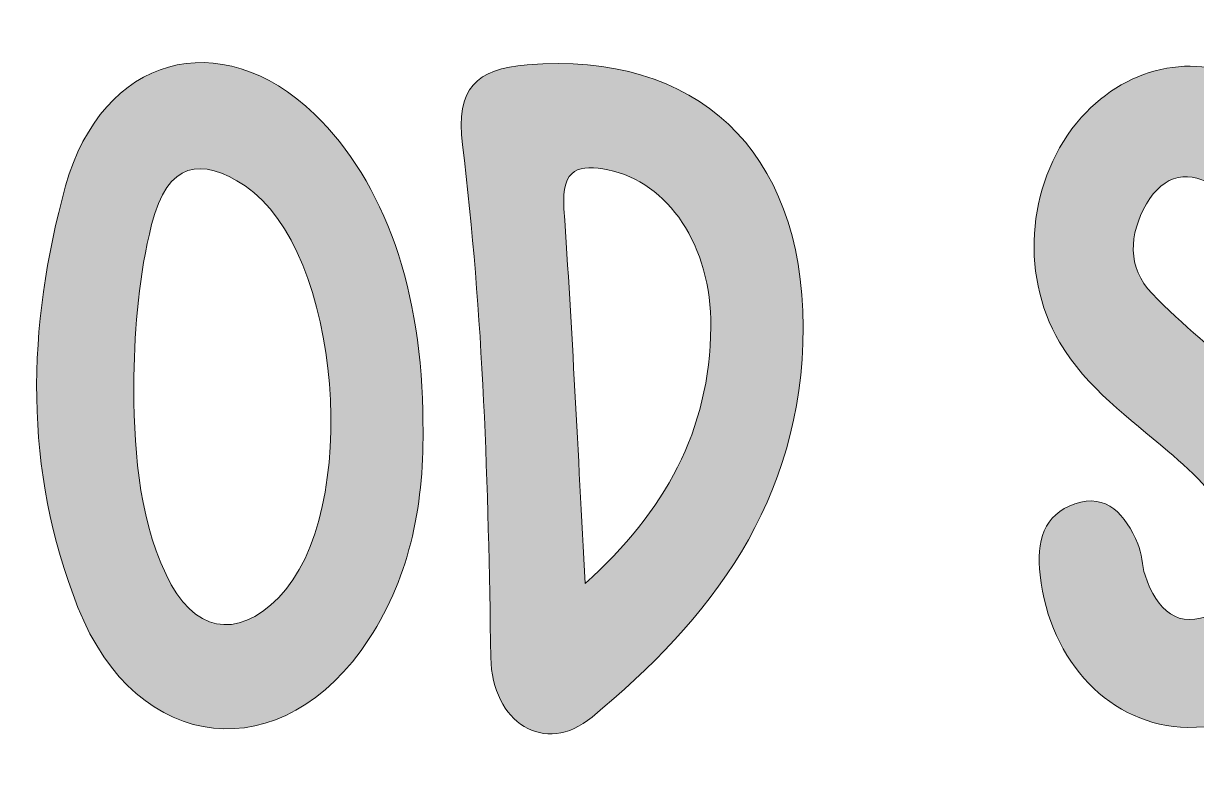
# Model space of a CAD drawing. Extents: x 556 to 1444, y -1436 to -564.
# Drawn here: x 1224.3 to 1334.1, y -891.8 to -821.9 of the extents above; entities that cross this region are included whole.
import ezdxf

# ---------------------------------------------------------------- set-up
doc = ezdxf.new("R2010")
doc.units = 0
doc.header["$MEASUREMENT"] = 0
doc.layers.add('katman 1', color=7, linetype='Continuous')

# ---------------------------------------------------------------- blocks, each defined once
blk = doc.blocks.new('block 3')
at = {"layer": 'katman 1', "true_color": 0x030303}
h = blk.add_hatch(color=18, dxfattribs=at)
h.dxf.hatch_style = 2
edge = h.paths.add_edge_path()
edge.add_spline(control_points=[(1251.54, -830.44), (1242.74, -821.94), (1231.64, -824.92), (1228.23, -837.14), (1224.57, -850.32), (1224.28, -863.71), (1229.38, -876.58), (1234.89, -890.46), (1248.61, -891.84), (1256.66, -879.5), (1260.57, -873.51), (1261.84, -866.61), (1261.68, -859.32), (1261.68, -847), (1258.1, -836.77), (1251.54, -830.44)], knot_values=[0, 0, 0, 0, 1, 1, 1, 2, 2, 2, 3, 3, 3, 4, 4, 4, 5, 5, 5, 5], degree=3, periodic=1)
edge = h.paths.add_edge_path()
edge.add_spline(control_points=[(1248.15, -875.68), (1244.2, -879.67), (1240.16, -878.89), (1237.63, -873.49), (1234.91, -867.7), (1234.61, -861.37), (1234.61, -855.01), (1234.71, -850.19), (1235.09, -845.47), (1236.28, -840.76), (1237.78, -834.81), (1240.92, -834.43), (1245.03, -837.14), (1254.06, -843.1), (1256.01, -867.74), (1248.15, -875.68)], knot_values=[0, 0, 0, 0, 1, 1, 1, 2, 2, 2, 3, 3, 3, 4, 4, 4, 5, 5, 5, 5], degree=3, periodic=1)
h = blk.add_hatch(color=18, dxfattribs=at)
h.dxf.hatch_style = 2
edge = h.paths.add_edge_path()
edge.add_spline(control_points=[(1271.44, -825.81), (1266.66, -826.19), (1264.73, -827.98), (1265.38, -833.28), (1267.35, -849.21), (1267.81, -865.24), (1268.04, -881.27), (1268.14, -887.34), (1273.08, -890.52), (1277.52, -886.84), (1288.5, -877.74), (1297.24, -866.83), (1297.29, -850.35), (1297.24, -833.74), (1287.29, -824.54), (1271.44, -825.81)], knot_values=[0, 0, 0, 0, 1, 1, 1, 2, 2, 2, 3, 3, 3, 4, 4, 4, 5, 5, 5, 5], degree=3, periodic=1)
edge = h.paths.add_edge_path()
edge.add_spline(control_points=[(1276.88, -874.35), (1276.19, -861.83), (1275.66, -850.54), (1274.89, -839.28), (1274.62, -835.36), (1276.41, -835.12), (1279.01, -835.64), (1284.64, -836.76), (1288.7, -842.72), (1288.64, -850.33), (1288.54, -860.07), (1284.36, -867.56), (1276.88, -874.35)], knot_values=[0, 0, 0, 0, 1, 1, 1, 2, 2, 2, 3, 3, 3, 4, 4, 4, 4], degree=3, periodic=1)
h = blk.add_hatch(color=18, dxfattribs=at)
h.dxf.hatch_style = 2
edge = h.paths.add_edge_path()
edge.add_spline(control_points=[(1333.28, -887.8), (1326.1, -887.68), (1320.39, -881.73), (1319.47, -873.54), (1319.11, -870.39), (1319.8, -867.88), (1322.72, -866.89), (1325.74, -865.85), (1327.46, -867.9), (1328.62, -870.62), (1329.01, -871.52), (1328.98, -872.62), (1329.3, -873.57), (1330.42, -876.89), (1332.38, -878.67), (1335.68, -877.18), (1338.93, -875.71), (1338.12, -872.7), (1337.49, -870.02), (1336.62, -866.35), (1333.99, -864.17), (1331.44, -861.96), (1327.83, -858.83), (1323.86, -856.12), (1321.29, -851.75), (1317.45, -845.22), (1318.33, -836.36), (1323.35, -830.72), (1327.75, -825.76), (1334.74, -824.42), (1339.8, -827.83), (1342.52, -829.66), (1345.76, -831.89), (1343.64, -836.22), (1341.83, -839.9), (1338.97, -839.49), (1336.01, -837.34), (1333.52, -835.53), (1331.06, -836.02), (1329.42, -838.83), (1327.81, -841.65), (1327.6, -844.78), (1329.95, -847.21), (1332.8, -850.15), (1335.99, -852.67), (1339, -855.45), (1343.53, -859.66), (1347, -864.52), (1347.38, -871.44), (1347.92, -881.44), (1342.36, -887.95), (1333.28, -887.8)], knot_values=[0, 0, 0, 0, 1, 1, 1, 2, 2, 2, 3, 3, 3, 4, 4, 4, 5, 5, 5, 6, 6, 6, 7, 7, 7, 8, 8, 8, 9, 9, 9, 10, 10, 10, 11, 11, 11, 12, 12, 12, 13, 13, 13, 14, 14, 14, 15, 15, 15, 16, 16, 16, 17, 17, 17, 17], degree=3, periodic=1)
at = {"layer": 'katman 1', "lineweight": 0}
for points, knots in [([(1251.54, -830.44), (1242.74, -821.94), (1231.64, -824.92), (1228.23, -837.14), (1224.57, -850.32), (1224.28, -863.71), (1229.38, -876.58), (1234.89, -890.46), (1248.61, -891.84), (1256.66, -879.5), (1260.57, -873.51), (1261.84, -866.61), (1261.68, -859.32), (1261.68, -847), (1258.1, -836.77), (1251.54, -830.44)], [0, 0, 0, 0, 1, 1, 1, 2, 2, 2, 3, 3, 3, 4, 4, 4, 5, 5, 5, 5]), ([(1271.44, -825.81), (1266.66, -826.19), (1264.73, -827.98), (1265.38, -833.28), (1267.35, -849.21), (1267.81, -865.24), (1268.04, -881.27), (1268.14, -887.34), (1273.08, -890.52), (1277.52, -886.84), (1288.5, -877.74), (1297.24, -866.83), (1297.29, -850.35), (1297.24, -833.74), (1287.29, -824.54), (1271.44, -825.81)], [0, 0, 0, 0, 1, 1, 1, 2, 2, 2, 3, 3, 3, 4, 4, 4, 5, 5, 5, 5]), ([(1333.28, -887.8), (1326.1, -887.68), (1320.39, -881.73), (1319.47, -873.54), (1319.11, -870.39), (1319.8, -867.88), (1322.72, -866.89), (1325.74, -865.85), (1327.46, -867.9), (1328.62, -870.62), (1329.01, -871.52), (1328.98, -872.62), (1329.3, -873.57), (1330.42, -876.89), (1332.38, -878.67), (1335.68, -877.18), (1338.93, -875.71), (1338.12, -872.7), (1337.49, -870.02), (1336.62, -866.35), (1333.99, -864.17), (1331.44, -861.96), (1327.83, -858.83), (1323.86, -856.12), (1321.29, -851.75), (1317.45, -845.22), (1318.33, -836.36), (1323.35, -830.72), (1327.75, -825.76), (1334.74, -824.42), (1339.8, -827.83), (1342.52, -829.66), (1345.76, -831.89), (1343.64, -836.22), (1341.83, -839.9), (1338.97, -839.49), (1336.01, -837.34), (1333.52, -835.53), (1331.06, -836.02), (1329.42, -838.83), (1327.81, -841.65), (1327.6, -844.78), (1329.95, -847.21), (1332.8, -850.15), (1335.99, -852.67), (1339, -855.45), (1343.53, -859.66), (1347, -864.52), (1347.38, -871.44), (1347.92, -881.44), (1342.36, -887.95), (1333.28, -887.8)], [0, 0, 0, 0, 1, 1, 1, 2, 2, 2, 3, 3, 3, 4, 4, 4, 5, 5, 5, 6, 6, 6, 7, 7, 7, 8, 8, 8, 9, 9, 9, 10, 10, 10, 11, 11, 11, 12, 12, 12, 13, 13, 13, 14, 14, 14, 15, 15, 15, 16, 16, 16, 17, 17, 17, 17]), ([(1248.15, -875.68), (1244.2, -879.67), (1240.16, -878.89), (1237.63, -873.49), (1234.91, -867.7), (1234.61, -861.37), (1234.61, -855.01), (1234.71, -850.19), (1235.09, -845.47), (1236.28, -840.76), (1237.78, -834.81), (1240.92, -834.43), (1245.03, -837.14), (1254.06, -843.1), (1256.01, -867.74), (1248.15, -875.68)], [0, 0, 0, 0, 1, 1, 1, 2, 2, 2, 3, 3, 3, 4, 4, 4, 5, 5, 5, 5]), ([(1276.88, -874.35), (1276.19, -861.83), (1275.66, -850.54), (1274.89, -839.28), (1274.62, -835.36), (1276.41, -835.12), (1279.01, -835.64), (1284.64, -836.76), (1288.7, -842.72), (1288.64, -850.33), (1288.54, -860.07), (1284.36, -867.56), (1276.88, -874.35)], [0, 0, 0, 0, 1, 1, 1, 2, 2, 2, 3, 3, 3, 4, 4, 4, 4])]:
    blk.add_open_spline(points, degree=3, knots=knots, dxfattribs=at)
blk = doc.blocks.new('block 2')
at = {"layer": 'katman 1'}
blk.add_blockref('block 3', (0, 0), dxfattribs=at)

msp = doc.modelspace()

# ---------------------------------------------------------------- block references
at = {"layer": 'katman 1'}
msp.add_blockref('block 2', (0, 0), dxfattribs=at)

doc.saveas('drawing.dxf')
